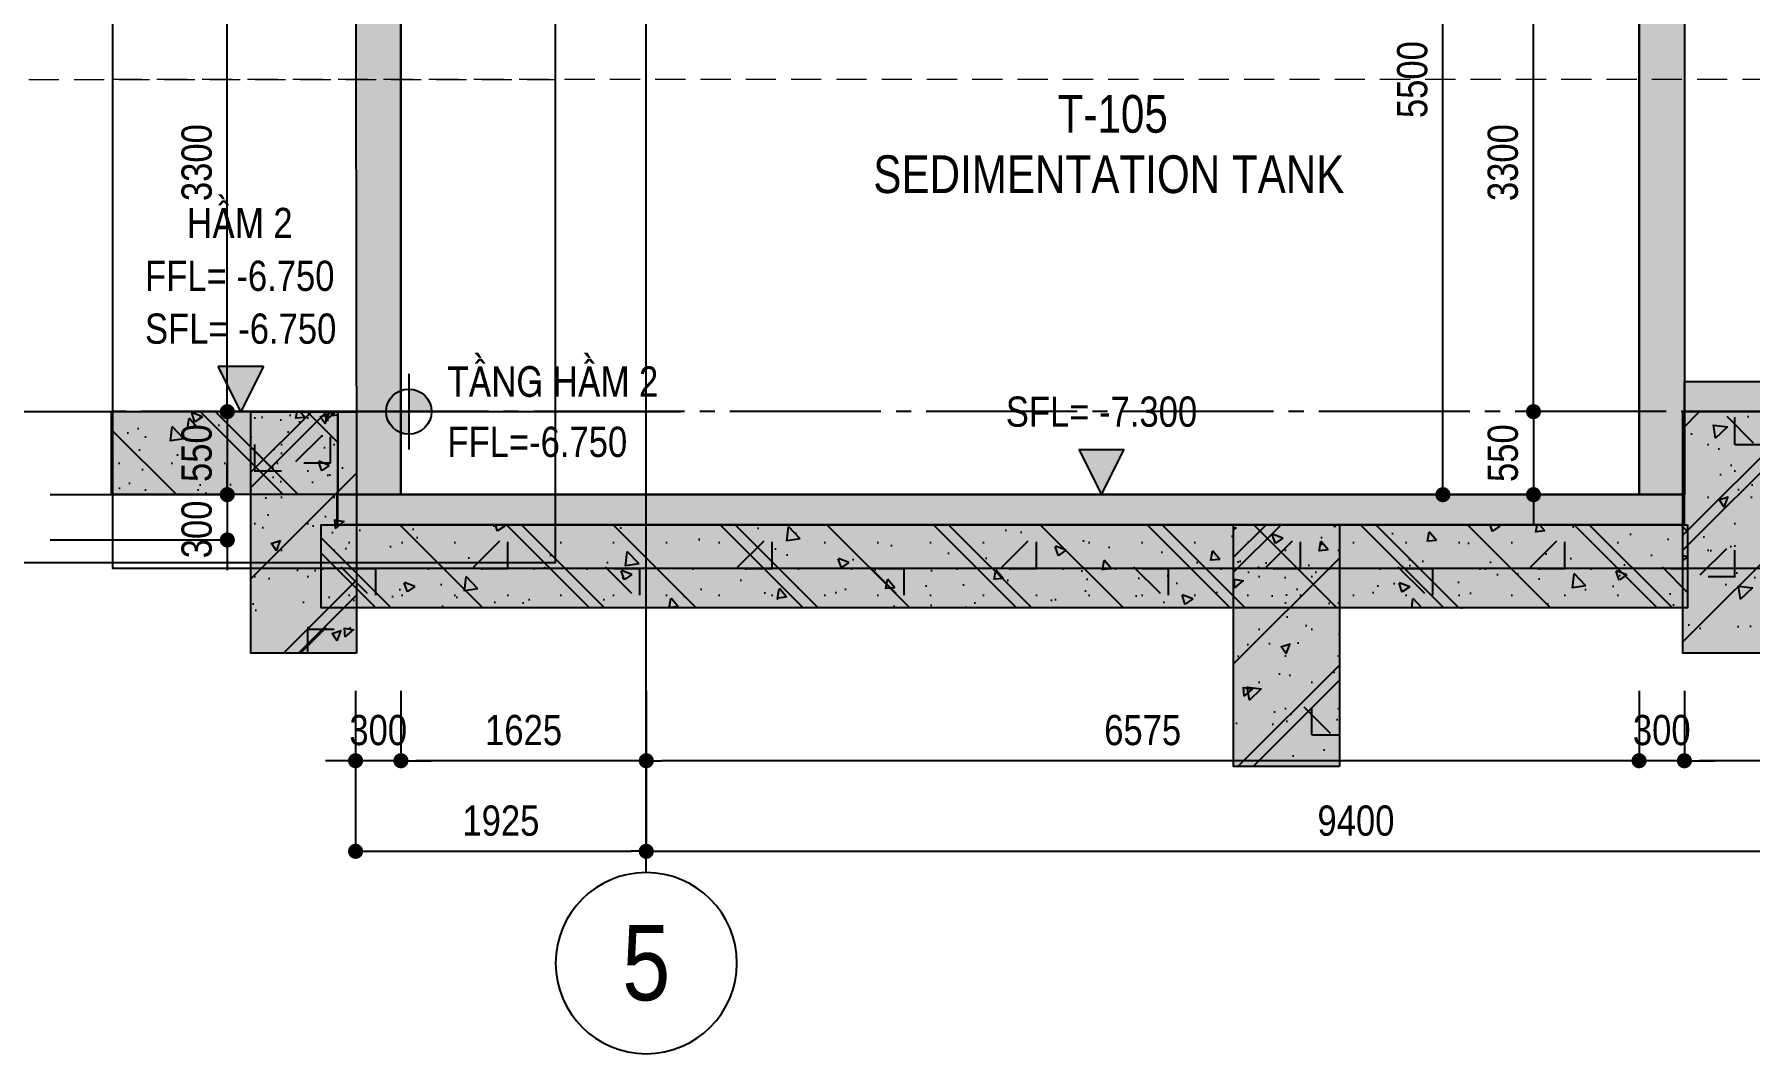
# Model space of a CAD drawing. Header units: millimetres. Extents: x -3021235 to -2791292, y 574414 to 656108.
# Drawn here: x -2848912 to -2837552, y 597939 to 604693 of the extents above; entities that cross this region are included whole.
import ezdxf
from ezdxf.enums import TextEntityAlignment as Align
from ezdxf.xclip import XClip

# ---------------------------------------------------------------- set-up
doc = ezdxf.new("R2010")
doc.units = ezdxf.units.MM
doc.header["$LTSCALE"] = 100
doc.header["$MEASUREMENT"] = 0
for name, pattern in [('Grid level_tw b$0$Center101', [13, 10, -1, 1, -1]), ('Grid level_tw b$0$Hidden21', [3, 2, -1]), ('Grid Line 200$0$Center101', [13, 10, -1, 1, -1])]:
    doc.linetypes.add(name, pattern=pattern)
doc.layers.get('0').update_dxf_attribs({"lineweight": 9})
doc.layers.get('Defpoints').update_dxf_attribs({"color": 254, "lineweight": 0})
for name, color, linetype in [('3Text', 3, 'Continuous'), ('Concrete Hatch', 218, 'Continuous'), ('Concrete Line', 6, 'Continuous'), ('Concrete Solid', 216, 'Continuous'), ('Dim 100', 14, 'Continuous'), ('Grid level_tw b$0$Basement Grid Line', 250, 'Grid level_tw b$0$Center101'), ('Grid Line 200$0$Grid Line', 251, 'Grid Line 200$0$Center101'), ('Ky hieu Truc', 1, 'Continuous'), ('Level', 94, 'Continuous'), ('MB Ham 1$0$Concrete Hatch', 218, 'Continuous'), ('MB Ham 1$0$Concrete Line', 6, 'Continuous'), ('MB Ham 1$0$Concrete Solid', 216, 'Continuous'), ('MB Ham 1$0$Net cat Betong', 6, 'Continuous'), ('Net cat Betong', 6, 'Continuous'), ('Podium Level', 94, 'Continuous')]:
    doc.layers.add(name, color=color, linetype=linetype)
doc.layers.add('Ghi chu ban ve', color=3, linetype='Continuous', lineweight=20)
doc.layers.add('Grid level_tw b$0$Basement CH', color=252, linetype='Grid level_tw b$0$Hidden21', lineweight=9)
doc.styles.add('Chi Tiet Ramp DD$0$VNI-HelveC', font='VHELVCN_0.TTF')
doc.styles.add('Grid Line 200$0$VNI-HelveCB', font='VHELVCB_0.TTF')
doc.styles.add('VNI-H', font='VHELVEN_0.TTF', dxfattribs={"width": 0.92, "height": 270})
doc.styles.add('VNI-HelveC', font='VHELVCN_0.TTF')
doc.dimstyles.new('DIM 100', dxfattribs={"dimscale": 100, "dimtxt": 2, "dimasz": 1, "dimexe": 0, "dimexo": 1, "dimgap": 1, "dimtad": 1, "dimdec": 0, "dimzin": 12, "dimdsep": 46, "dimtxsty": 'Chi Tiet Ramp DD$0$VNI-HelveC', "dimblk": 'Chi Tiet Ramp DD$0$_Dot', "dimcen": 1, "dimclrd": 256, "dimclre": 256, "dimclrt": 3, "dimadec": 0, "dimazin": 0, "dimtfac": 1, "dimtdec": 0, "dimtix": 1, "dimtmove": 2, "dimatfit": 3, "dimldrblk": 'Chi Tiet Ramp DD$0$HTT Arrow 30', "dimfxl": 0, "dimtolj": 1, "dimtzin": 0, "dimarcsym": 0})

# ---------------------------------------------------------------- blocks, each defined once
blk = doc.blocks.new('Grid level_tw b')
at = {"layer": 'Grid level_tw b$0$Basement CH'}
blk.add_line((-48392.10243123888, -4549.999999999982), (127204.581540275, -4549.999999999993), dxfattribs=at)
at = {"layer": 'Grid level_tw b$0$Basement Grid Line'}
blk.add_line((-48487.32671347355, -6749.999999999982), (127204.581540275, -6749.999999999993), dxfattribs=at)
blk = doc.blocks.new('A$C0075390C')
h = blk.add_hatch(color=1)
h.paths.add_polyline_path([(-150, 150), (-150, 0), (0, 0, 0.4142135623730951)])
h.paths.add_polyline_path([(-150, 0), (-300, 0, 0.4142135623730951), (-150, -150)])
at = {"color": 1}
for p, q in [((-150, 250), (-150, -250)), ((-400, 0), (1650, 0))]:
    blk.add_line(p, q, dxfattribs=at)
blk.add_circle((-150, 0), 150, dxfattribs=at)
at = {"color": 0, "linetype": 'ByBlock', "lineweight": -2, "style": 'VNI-HelveC'}
for tag, p in [('FLOOR', (105.6415034199454, 100)), ('ELEVATION', (105.6415034199454, -300))]:
    blk.add_attdef(tag, p, '', height=200, dxfattribs=at)
blk = doc.blocks.new('Chi Tiet Ramp DD$0$_Dot')
at = {"color": 0, "linetype": 'ByBlock', "lineweight": -2}
blk.add_line((-0.5, 0), (-1, 0), dxfattribs=at)
at = {"color": 0, "linetype": 'ByBlock', "const_width": 0.5}
blk.add_lwpolyline([(-0.25, 0, 1), (0.25, 0, 1)], format="xyb", close=True, dxfattribs=at)
blk = doc.blocks.new('*D588')
at = {"layer": 'Defpoints', "color": 0, "transparency": 16777216}
for p in [(-2936929.574228478, 563949.2271413739), (-2935657.249081146, 563949.2271413739), (-2936929.574228478, 560649.2271413739)]:
    blk.add_point(p, dxfattribs=at)
at = {"layer": 'Dim 100', "lineweight": -2, "transparency": 16777216}
for p, q in [((-2936829.574228478, 563949.2271413739), (-2935657.249081146, 563949.2271413739)), ((-2935657.249081146, 560749.2271413739), (-2935657.249081146, 563849.2271413739)), ((-2936829.574228478, 560649.2271413739), (-2935657.249081146, 560649.2271413739))]:
    blk.add_line(p, q, dxfattribs=at)
at = {"layer": 'Dim 100', "lineweight": -2, "transparency": 16777216, "xscale": 100, "yscale": 100, "zscale": 100}
for p, rotation in [((-2935657.249081146, 563949.2271413739), 90), ((-2935657.249081146, 560649.2271413739), 270)]:
    blk.add_blockref('Chi Tiet Ramp DD$0$_Dot', p, dxfattribs=dict(at, rotation=rotation))
at = {"layer": 'Dim 100', "color": 3, "transparency": 16777216, "insert": (-2935859.382414479, 562299.227141374), "char_height": 200, "attachment_point": 5, "rotation": 90.00000000000001, "style": 'Chi Tiet Ramp DD$0$VNI-HelveC'}
blk.add_mtext('\\A1;3300', dxfattribs=at)
blk = doc.blocks.new('Chi Tiet Ramp DD$0$HTT Arrow 30')
blk.add_hatch(color=256).paths.add_polyline_path([(-2.5, 0.3750000000000002), (-2.5, -0.3749999999999998), (0, 0)])
at = {"color": 0, "linetype": 'ByBlock', "lineweight": -2}
for p, q in [((0, 0), (-2.5, 0.3750000000000002)), ((-2.5, -0.3749999999999998), (-2.5, 0.3750000000000002)), ((0, 0), (-2.5, -0.3749999999999998))]:
    blk.add_line(p, q, dxfattribs=at)
blk = doc.blocks.new('*D584')
at = {"layer": 'Defpoints', "color": 0, "transparency": 16777216}
for p in [(-2936929.574228478, 560649.2271413739), (-2936929.574228478, 560099.2271542486), (-2935657.249081145, 560099.2271542486)]:
    blk.add_point(p, dxfattribs=at)
at = {"layer": 'Dim 100', "lineweight": -2, "transparency": 16777216}
for p, q in [((-2935657.249081145, 560749.2271413739), (-2935657.249081145, 560849.2271413739)), ((-2936829.574228478, 560649.2271413739), (-2935657.249081145, 560649.2271413739)), ((-2935657.249081145, 560649.2271413739), (-2935657.249081145, 560099.2271542486)), ((-2936829.574228478, 560099.2271542486), (-2935657.249081145, 560099.2271542486)), ((-2935657.249081145, 559999.2271542486), (-2935657.249081145, 559899.2271542486))]:
    blk.add_line(p, q, dxfattribs=at)
at = {"layer": 'Dim 100', "lineweight": -2, "transparency": 16777216, "xscale": 100, "yscale": 100, "zscale": 100}
for p, rotation in [((-2935657.249081145, 560649.2271413739), 270), ((-2935657.249081145, 560099.2271542486), 90)]:
    blk.add_blockref('Chi Tiet Ramp DD$0$_Dot', p, dxfattribs=dict(at, rotation=rotation))
at = {"layer": 'Dim 100', "color": 3, "transparency": 16777216, "insert": (-2935859.382414478, 560374.2271478114), "char_height": 200, "attachment_point": 5, "rotation": 90.00000000000001, "style": 'Chi Tiet Ramp DD$0$VNI-HelveC'}
blk.add_mtext('\\A1;550', dxfattribs=at)
blk = doc.blocks.new('*D585')
at = {"layer": 'Defpoints', "color": 0, "transparency": 16777216}
for p in [(-2936929.574228478, 560099.2271542486), (-2936929.574228478, 559799.2271417563), (-2935657.249081145, 559799.2271417563)]:
    blk.add_point(p, dxfattribs=at)
at = {"layer": 'Dim 100', "lineweight": -2, "transparency": 16777216}
for p, q in [((-2935657.249081145, 560199.2271542486), (-2935657.249081145, 560299.2271542486)), ((-2936829.574228478, 560099.2271542486), (-2935657.249081145, 560099.2271542486)), ((-2935657.249081145, 560099.2271542486), (-2935657.249081145, 559799.2271417563)), ((-2936829.574228478, 559799.2271417563), (-2935657.249081145, 559799.2271417563)), ((-2935657.249081145, 559699.2271417563), (-2935657.249081145, 559599.2271417563))]:
    blk.add_line(p, q, dxfattribs=at)
at = {"layer": 'Dim 100', "lineweight": -2, "transparency": 16777216, "xscale": 100, "yscale": 100, "zscale": 100}
for p, rotation in [((-2935657.249081145, 560099.2271542486), 270), ((-2935657.249081145, 559799.2271417563), 90)]:
    blk.add_blockref('Chi Tiet Ramp DD$0$_Dot', p, dxfattribs=dict(at, rotation=rotation))
at = {"layer": 'Dim 100', "color": 3, "transparency": 16777216, "insert": (-2935859.382414479, 559868.9358432799), "char_height": 200, "attachment_point": 5, "rotation": 90.00000000000001, "style": 'Chi Tiet Ramp DD$0$VNI-HelveC'}
blk.add_mtext('\\A1;300', dxfattribs=at)
blk = doc.blocks.new('*U606')
at = {"layer": 'MB Ham 1$0$Concrete Hatch'}
h = blk.add_hatch(dxfattribs=at)
h.set_pattern_fill('CONCRETE', color=256, scale=100, style=0, pattern_type=2)
h.set_pattern_definition([(45, (-9000, -499.9999999999999), (-353.5533905932737, 353.5533905932738), []), (45, (-9000, -399.9999999999999), (-707.1067811865474, 707.1067811865476), []), (49.99999999999999, (-9000, -499.9999999999999), (717.2601826007534, -62.75213498259511), [75, -825]), (355, (-9000, -499.9999999999999), (-138.751333613, 752.1921337000118), [60, -660]), (100.4514, (-8940.22832, -505.2293399999999), (578.5093817140216, 689.4395420609536), [63.74019000000001, -701.142112]), (46.18420000000002, (-9000, -299.9999999999999), (1067.241048625644, -165.5190143290181), [112.5, -1237.5]), (96.6356, (-8911.063255, -313.7933069999999), (934.6627055487033, 974.1178709004417), [95.610288, -1051.713]), (351.1842, (-9000, -299.9999999999999), (934.6619451336272, 974.1186009253246), [90, -990]), (21, (-8900, -349.9999999999999), (596.9070521184617, -402.6188906653388), [75, -825]), (326.0000000000001, (-8900, -349.9999999999999), (243.3153319215817, 725.150045046853), [60, -660]), (71.4514, (-8850.257767, -383.5516059999999), (840.22262858149, 322.5304967099524), [63.74019000000001, -701.142112]), (37.50000000000001, (-9000, -499.9999999999999), (12.15985531729067, 332.8938538313115), [0, -652, 0, -670, 0, -662.5]), (7.499999999999999, (-9000, -499.9999999999999), (263.0695374421486, 394.4117118823602), [0, -382, 0, -637, 0, -252.5]), (327.5, (-9223, -499.9999999999999), (533.8224361724091, -22.5548717343798), [0, -250, 0, -780, 0, -1035]), (317.5, (-9323, -499.9999999999999), (583.1861693423863, 100.1049823323176), [0, -325, 0, -518, 0, -735]), (0, (-8650, -149.9999999999999), (0, 1750), [175, -1575]), (0, (-8125, 200.0000000000001), (0, 1750), [175, -1575]), (0, (-8475, 900), (0, 1750), [175, -700, 175, -700]), (90, (-8650, -149.9999999999999), (-1750, 1.071565949253934e-13), [175, -1575]), (90, (-8475, 900), (-1750, 1.071565949253934e-13), [175, -1575]), (90, (-7950, 200.0000000000001), (-1750, 1.071565949253934e-13), [175, -1575]), (90, (-7600, 725), (-1750, 1.071565949253934e-13), [175, -1575]), (135, (-8475, -149.9999999999999), (-1750.03271489421, 1.77635683940025e-13), [247.52, -2227.4]), (135, (-8300, 900), (-1750.03271489421, 1.77635683940025e-13), [247.52, -2227.4]), (45, (-8125, 200.0000000000001), (1.77635683940025e-13, 1750.03271489421), [247.52, -494.97, 247.52, -1484.91]), (0, (-9350, -499.9999999999999), (175, 175), [-350, 0])])
h.paths.add_polyline_path([(-9000, 50), (-9000, -499.9999999999999), (50, -500), (50, 50)])
at = {"layer": 'MB Ham 1$0$Concrete Solid'}
blk.add_hatch(color=256, dxfattribs=at).paths.add_polyline_path([(-9000, 50), (-9000, -499.9999999999999), (50, -500), (50, 50)])
at = {"layer": 'MB Ham 1$0$Concrete Line'}
blk.add_lwpolyline([(-9000, 50), (-9000, -499.9999999999999), (50, -500), (50, 50)], close=True, dxfattribs=at)
blk = doc.blocks.new('Text ES3')
at = {"linetype": 'ByBlock', "lineweight": -2}
blk.add_hatch(color=0, dxfattribs=at).paths.add_polyline_path([(1.5, 3), (-1.5, 3), (0, -8.881784197001252e-16)])
at = {"color": 0, "linetype": 'ByBlock', "lineweight": -2}
for p, q in [((-1.5, 3), (1.5, 3)), ((-1.5, 3), (0, 0)), ((0, 0), (1.5, 3))]:
    blk.add_line(p, q, dxfattribs=at)
at = {"color": 0, "linetype": 'ByBlock', "lineweight": -2, "style": 'VNI-HelveC'}
for tag, p in [('TEXT1', (0, 12.5)), ('TEXT2', (0, 9)), ('TEXT3', (0, 5.5))]:
    blk.add_attdef(tag, text='', height=2, dxfattribs=at).set_placement(p, align=Align.MIDDLE_CENTER)
blk = doc.blocks.new('*U603')
at = {"layer": 'Concrete Hatch'}
h = blk.add_hatch(dxfattribs=at)
h.set_pattern_fill('CONCRETE', color=256, scale=100, style=0, pattern_type=2)
h.set_pattern_definition([(45, (-650, -499.9999999999998), (-353.5533905932737, 353.5533905932738), []), (45, (-650, -399.9999999999998), (-707.1067811865474, 707.1067811865476), []), (49.99999999999999, (-650, -499.9999999999998), (717.2601826007534, -62.75213498259511), [75, -825]), (355, (-650, -499.9999999999998), (-138.751333613, 752.1921337000118), [60, -660]), (100.4514, (-590.2283199999999, -505.2293399999998), (578.5093817140216, 689.4395420609536), [63.74019000000001, -701.142112]), (46.18420000000002, (-650, -299.9999999999998), (1067.241048625644, -165.5190143290181), [112.5, -1237.499999999999]), (96.6356, (-561.063255, -313.7933069999998), (934.6627055487033, 974.1178709004417), [95.610288, -1051.713]), (351.1842, (-650, -299.9999999999998), (934.6619451336272, 974.1186009253246), [90, -990]), (21, (-550, -349.9999999999998), (596.9070521184617, -402.6188906653388), [75, -825]), (326.0000000000001, (-550, -349.9999999999998), (243.3153319215817, 725.150045046853), [60, -660]), (71.4514, (-500.257767, -383.5516059999998), (840.22262858149, 322.5304967099524), [63.74019000000001, -701.142112]), (37.50000000000001, (-650, -499.9999999999998), (12.15985531729067, 332.8938538313115), [0, -652, 0, -670, 0, -662.5]), (7.499999999999999, (-650, -499.9999999999998), (263.0695374421486, 394.4117118823602), [0, -382, 0, -637, 0, -252.5]), (327.5, (-873, -499.9999999999998), (533.8224361724091, -22.5548717343798), [0, -250, 0, -780, 0, -1035]), (317.5, (-973, -499.9999999999998), (583.1861693423863, 100.1049823323176), [0, -325, 0, -518, 0, -735]), (0, (-300, -149.9999999999998), (0, 1750), [175, -1575]), (0, (225, 200.0000000000002), (0, 1750), [175, -1575]), (0, (-125, 900), (0, 1750), [175, -700, 175, -700]), (90, (-300, -149.9999999999998), (-1750, 1.071565949253934e-13), [175, -1575]), (90, (-125, 900), (-1750, 1.071565949253934e-13), [175, -1575]), (90, (400, 200.0000000000002), (-1750, 1.071565949253934e-13), [175, -1575]), (90, (750, 725), (-1750, 1.071565949253934e-13), [175, -1575]), (135, (-125, -149.9999999999998), (-1750.03271489421, 1.77635683940025e-13), [247.52, -2227.4]), (135, (50, 900), (-1750.03271489421, 1.77635683940025e-13), [247.52, -2227.4]), (45, (225, 200.0000000000002), (1.77635683940025e-13, 1750.03271489421), [247.52, -494.97, 247.52, -1484.91]), (0, (-1000, -499.9999999999998), (175, 175), [-350, 0])])
h.paths.add_polyline_path([(-1050, 50), (-1050, -499.9999999999998), (450, -499.9999999999999), (450, 50)])
at = {"layer": 'Concrete Solid'}
blk.add_hatch(color=256, dxfattribs=at).paths.add_polyline_path([(-1050, 50), (-1050, -499.9999999999998), (450, -499.9999999999999), (450, 50)])
at = {"layer": 'Concrete Line'}
blk.add_lwpolyline([(-1050, 50), (-1050, -499.9999999999998), (450, -499.9999999999999), (450, 50)], close=True, dxfattribs=at)
blk = doc.blocks.new('*D1037')
at = {"layer": 'Defpoints', "color": 0, "transparency": 16777216}
for p in [(-2922288.204424813, 555599.5513570067), (-2921436.225877381, 555599.5513570067), (-2921436.225877262, 552299.5513567682)]:
    blk.add_point(p, dxfattribs=at)
at = {"layer": 'Dim 100', "lineweight": -2, "transparency": 16777216}
for p, q in [((-2921536.225877381, 555599.5513570067), (-2922288.204424813, 555599.5513570067)), ((-2922288.204424813, 552399.5513567682), (-2922288.204424813, 555499.5513570067)), ((-2921536.225877262, 552299.5513567682), (-2922288.204424813, 552299.5513567682))]:
    blk.add_line(p, q, dxfattribs=at)
at = {"layer": 'Dim 100', "lineweight": -2, "transparency": 16777216, "xscale": 100, "yscale": 100, "zscale": 100}
for p, rotation in [((-2922288.204424813, 555599.5513570067), 90), ((-2922288.204424813, 552299.5513567682), 270)]:
    blk.add_blockref('Chi Tiet Ramp DD$0$_Dot', p, dxfattribs=dict(at, rotation=rotation))
at = {"layer": 'Dim 100', "color": 3, "transparency": 16777216, "insert": (-2922490.337758146, 553949.5513568883), "char_height": 200, "attachment_point": 5, "rotation": 90, "style": 'Chi Tiet Ramp DD$0$VNI-HelveC'}
blk.add_mtext('\\A1;3300', dxfattribs=at)
blk = doc.blocks.new('*D1051')
at = {"layer": 'Defpoints', "color": 0, "transparency": 16777216}
for p in [(-2921588.935982579, 550549.5513602768), (-2921288.935974712, 550549.5513602768), (-2921588.935982579, 549986.6421347386)]:
    blk.add_point(p, dxfattribs=at)
at = {"layer": 'Dim 100', "lineweight": -2, "transparency": 16777216}
for p, q in [((-2921588.935982579, 550449.5513602768), (-2921588.935982579, 549986.6421347386)), ((-2921288.935974712, 550449.5513602768), (-2921288.935974712, 549986.6421347386)), ((-2921688.935982579, 549986.6421347386), (-2921788.935982579, 549986.6421347386)), ((-2921288.935974712, 549986.6421347386), (-2921588.935982579, 549986.6421347386)), ((-2921188.935974712, 549986.6421347386), (-2921088.935974712, 549986.6421347386))]:
    blk.add_line(p, q, dxfattribs=at)
at = {"layer": 'Dim 100', "lineweight": -2, "transparency": 16777216, "xscale": 100, "yscale": 100, "zscale": 100}
blk.add_blockref('Chi Tiet Ramp DD$0$_Dot', (-2921588.935982579, 549986.6421347386), dxfattribs=at)
at = {"layer": 'Dim 100', "lineweight": -2, "transparency": 16777216, "xscale": 100, "yscale": 100, "zscale": 100, "rotation": 180}
blk.add_blockref('Chi Tiet Ramp DD$0$_Dot', (-2921288.935974712, 549986.6421347386), dxfattribs=at)
at = {"layer": 'Dim 100', "color": 3, "transparency": 16777216, "insert": (-2921438.935978645, 550188.7754680719), "char_height": 200, "attachment_point": 5, "style": 'Chi Tiet Ramp DD$0$VNI-HelveC'}
blk.add_mtext('\\A1;300', dxfattribs=at)
blk = doc.blocks.new('*D1052')
at = {"layer": 'Defpoints', "color": 0, "transparency": 16777216}
for p in [(-2928163.935974349, 550549.5513602768), (-2921588.935982579, 550549.5513602768), (-2928163.935974349, 549986.6421347386)]:
    blk.add_point(p, dxfattribs=at)
at = {"layer": 'Dim 100', "lineweight": -2, "transparency": 16777216}
for p, q in [((-2928163.935974349, 550449.5513602768), (-2928163.935974349, 549986.6421347386)), ((-2921588.935982579, 550449.5513602768), (-2921588.935982579, 549986.6421347386)), ((-2921688.935982579, 549986.6421347386), (-2928063.935974349, 549986.6421347386))]:
    blk.add_line(p, q, dxfattribs=at)
at = {"layer": 'Dim 100', "lineweight": -2, "transparency": 16777216, "xscale": 100, "yscale": 100, "zscale": 100, "rotation": 180}
blk.add_blockref('Chi Tiet Ramp DD$0$_Dot', (-2928163.935974349, 549986.6421347386), dxfattribs=at)
at = {"layer": 'Dim 100', "lineweight": -2, "transparency": 16777216, "xscale": 100, "yscale": 100, "zscale": 100}
blk.add_blockref('Chi Tiet Ramp DD$0$_Dot', (-2921588.935982579, 549986.6421347386), dxfattribs=at)
at = {"layer": 'Dim 100', "color": 3, "transparency": 16777216, "insert": (-2924876.435978464, 550188.7754680719), "char_height": 200, "attachment_point": 5, "style": 'Chi Tiet Ramp DD$0$VNI-HelveC'}
blk.add_mtext('\\A1;6575', dxfattribs=at)
blk = doc.blocks.new('*D1053')
at = {"layer": 'Defpoints', "color": 0, "transparency": 16777216}
for p in [(-2930088.935091565, 550549.5513602768), (-2929788.935094903, 550549.5513602768), (-2930088.935091565, 549986.6421347386)]:
    blk.add_point(p, dxfattribs=at)
at = {"layer": 'Dim 100', "lineweight": -2, "transparency": 16777216}
for p, q in [((-2930088.935091565, 550449.5513602768), (-2930088.935091565, 549986.6421347386)), ((-2929788.935094903, 550449.5513602768), (-2929788.935094903, 549986.6421347386)), ((-2930188.935091565, 549986.6421347386), (-2930288.935091565, 549986.6421347386)), ((-2929788.935094903, 549986.6421347386), (-2930088.935091565, 549986.6421347386)), ((-2929688.935094903, 549986.6421347386), (-2929588.935094903, 549986.6421347386))]:
    blk.add_line(p, q, dxfattribs=at)
at = {"layer": 'Dim 100', "lineweight": -2, "transparency": 16777216, "xscale": 100, "yscale": 100, "zscale": 100}
blk.add_blockref('Chi Tiet Ramp DD$0$_Dot', (-2930088.935091565, 549986.6421347386), dxfattribs=at)
at = {"layer": 'Dim 100', "lineweight": -2, "transparency": 16777216, "xscale": 100, "yscale": 100, "zscale": 100, "rotation": 180}
blk.add_blockref('Chi Tiet Ramp DD$0$_Dot', (-2929788.935094903, 549986.6421347386), dxfattribs=at)
at = {"layer": 'Dim 100', "color": 3, "transparency": 16777216, "insert": (-2929938.935093234, 550188.7754680719), "char_height": 200, "attachment_point": 5, "style": 'Chi Tiet Ramp DD$0$VNI-HelveC'}
blk.add_mtext('\\A1;300', dxfattribs=at)
blk = doc.blocks.new('*D1057')
at = {"layer": 'Defpoints', "color": 0, "transparency": 16777216}
for p in [(-2921436.225877262, 552299.5513567682), (-2922288.204424813, 551749.5513644617), (-2921588.935982075, 551749.5513644617)]:
    blk.add_point(p, dxfattribs=at)
at = {"layer": 'Dim 100', "lineweight": -2, "transparency": 16777216}
for p, q in [((-2922288.204424813, 552399.5513567682), (-2922288.204424813, 552499.5513567682)), ((-2921536.225877262, 552299.5513567682), (-2922288.204424813, 552299.5513567682)), ((-2922288.204424813, 552299.5513567682), (-2922288.204424813, 551749.5513644617)), ((-2921688.935982075, 551749.5513644617), (-2922288.204424813, 551749.5513644617)), ((-2922288.204424813, 551649.5513644617), (-2922288.204424813, 551549.5513644617))]:
    blk.add_line(p, q, dxfattribs=at)
at = {"layer": 'Dim 100', "lineweight": -2, "transparency": 16777216, "xscale": 100, "yscale": 100, "zscale": 100}
for p, rotation in [((-2922288.204424813, 552299.5513567682), 270), ((-2922288.204424813, 551749.5513644617), 90)]:
    blk.add_blockref('Chi Tiet Ramp DD$0$_Dot', p, dxfattribs=dict(at, rotation=rotation))
at = {"layer": 'Dim 100', "color": 3, "transparency": 16777216, "insert": (-2922490.337758146, 552024.5513606158), "char_height": 200, "attachment_point": 5, "rotation": 90, "style": 'Chi Tiet Ramp DD$0$VNI-HelveC'}
blk.add_mtext('\\A1;550', dxfattribs=at)
blk = doc.blocks.new('*D1062')
at = {"layer": 'Defpoints', "color": 0, "transparency": 16777216}
for p in [(-2930088.935091565, 550549.5513602768), (-2928163.935974349, 550549.5513602768), (-2928163.935974349, 549386.6421347386)]:
    blk.add_point(p, dxfattribs=at)
at = {"layer": 'Dim 100', "lineweight": -2, "transparency": 16777216}
for p, q in [((-2930088.935091565, 550449.5513602768), (-2930088.935091565, 549386.6421347386)), ((-2928163.935974349, 550449.5513602768), (-2928163.935974349, 549386.6421347386)), ((-2929988.935091565, 549386.6421347386), (-2928263.935974349, 549386.6421347386))]:
    blk.add_line(p, q, dxfattribs=at)
at = {"layer": 'Dim 100', "lineweight": -2, "transparency": 16777216, "xscale": 100, "yscale": 100, "zscale": 100, "rotation": 180}
blk.add_blockref('Chi Tiet Ramp DD$0$_Dot', (-2930088.935091565, 549386.6421347386), dxfattribs=at)
at = {"layer": 'Dim 100', "lineweight": -2, "transparency": 16777216, "xscale": 100, "yscale": 100, "zscale": 100}
blk.add_blockref('Chi Tiet Ramp DD$0$_Dot', (-2928163.935974349, 549386.6421347386), dxfattribs=at)
at = {"layer": 'Dim 100', "color": 3, "transparency": 16777216, "insert": (-2929126.435532957, 549588.7754680719), "char_height": 200, "attachment_point": 5, "style": 'Chi Tiet Ramp DD$0$VNI-HelveC'}
blk.add_mtext('\\A1;1925', dxfattribs=at)
blk = doc.blocks.new('*D1063')
at = {"layer": 'Defpoints', "color": 0, "transparency": 16777216}
for p in [(-2928163.935974349, 550549.5513602768), (-2918763.935974349, 550549.5513602768), (-2918763.935974349, 549386.6421347386)]:
    blk.add_point(p, dxfattribs=at)
at = {"layer": 'Dim 100', "lineweight": -2, "transparency": 16777216}
for p, q in [((-2928163.935974349, 550449.5513602768), (-2928163.935974349, 549386.6421347386)), ((-2918763.935974349, 550449.5513602768), (-2918763.935974349, 549386.6421347386)), ((-2928063.935974349, 549386.6421347386), (-2918863.935974349, 549386.6421347386))]:
    blk.add_line(p, q, dxfattribs=at)
at = {"layer": 'Dim 100', "lineweight": -2, "transparency": 16777216, "xscale": 100, "yscale": 100, "zscale": 100, "rotation": 180}
blk.add_blockref('Chi Tiet Ramp DD$0$_Dot', (-2928163.935974349, 549386.6421347386), dxfattribs=at)
at = {"layer": 'Dim 100', "lineweight": -2, "transparency": 16777216, "xscale": 100, "yscale": 100, "zscale": 100}
blk.add_blockref('Chi Tiet Ramp DD$0$_Dot', (-2918763.935974349, 549386.6421347386), dxfattribs=at)
at = {"layer": 'Dim 100', "color": 3, "transparency": 16777216, "insert": (-2923463.935974349, 549588.7754680719), "char_height": 200, "attachment_point": 5, "style": 'Chi Tiet Ramp DD$0$VNI-HelveC'}
blk.add_mtext('\\A1;9400', dxfattribs=at)
blk = doc.blocks.new('*D1070')
at = {"layer": 'Defpoints', "color": 0, "transparency": 16777216}
for p in [(-2922888.204424813, 557249.5513614691), (-2921588.935982433, 557249.5513614691), (-2921588.935982075, 551749.5513644617)]:
    blk.add_point(p, dxfattribs=at)
at = {"layer": 'Dim 100', "lineweight": -2, "transparency": 16777216}
for p, q in [((-2921688.935982433, 557249.5513614691), (-2922888.204424813, 557249.5513614691)), ((-2922888.204424813, 551849.5513644617), (-2922888.204424813, 557149.5513614691)), ((-2921688.935982075, 551749.5513644617), (-2922888.204424813, 551749.5513644617))]:
    blk.add_line(p, q, dxfattribs=at)
at = {"layer": 'Dim 100', "lineweight": -2, "transparency": 16777216, "xscale": 100, "yscale": 100, "zscale": 100}
for p, rotation in [((-2922888.204424813, 557249.5513614691), 90), ((-2922888.204424813, 551749.5513644617), 270)]:
    blk.add_blockref('Chi Tiet Ramp DD$0$_Dot', p, dxfattribs=dict(at, rotation=rotation))
at = {"layer": 'Dim 100', "color": 3, "transparency": 16777216, "insert": (-2923090.337758146, 554499.5513629662), "char_height": 200, "attachment_point": 5, "rotation": 90, "style": 'Chi Tiet Ramp DD$0$VNI-HelveC'}
blk.add_mtext('\\A1;5500', dxfattribs=at)
blk = doc.blocks.new('*D1073')
at = {"layer": 'Defpoints', "color": 0, "transparency": 16777216}
for p in [(-2921288.935974712, 550549.5513602768), (-2918763.935974349, 550549.5513602768), (-2921288.935974712, 549986.6421347386)]:
    blk.add_point(p, dxfattribs=at)
at = {"layer": 'Dim 100', "lineweight": -2, "transparency": 16777216}
for p, q in [((-2921288.935974712, 550449.5513602768), (-2921288.935974712, 549986.6421347386)), ((-2918763.935974349, 550449.5513602768), (-2918763.935974349, 549986.6421347386)), ((-2918863.935974349, 549986.6421347386), (-2921188.935974712, 549986.6421347386))]:
    blk.add_line(p, q, dxfattribs=at)
at = {"layer": 'Dim 100', "lineweight": -2, "transparency": 16777216, "xscale": 100, "yscale": 100, "zscale": 100, "rotation": 180}
blk.add_blockref('Chi Tiet Ramp DD$0$_Dot', (-2921288.935974712, 549986.6421347386), dxfattribs=at)
at = {"layer": 'Dim 100', "lineweight": -2, "transparency": 16777216, "xscale": 100, "yscale": 100, "zscale": 100}
blk.add_blockref('Chi Tiet Ramp DD$0$_Dot', (-2918763.935974349, 549986.6421347386), dxfattribs=at)
at = {"layer": 'Dim 100', "color": 3, "transparency": 16777216, "insert": (-2920026.43597453, 550188.7754680719), "char_height": 200, "attachment_point": 5, "style": 'Chi Tiet Ramp DD$0$VNI-HelveC'}
blk.add_mtext('\\A1;2525', dxfattribs=at)
blk = doc.blocks.new('*D1074')
at = {"layer": 'Defpoints', "color": 0, "transparency": 16777216}
for p in [(-2929788.935094903, 550549.5513602768), (-2928163.935974349, 550549.5513602768), (-2929788.935094903, 549986.6421347386)]:
    blk.add_point(p, dxfattribs=at)
at = {"layer": 'Dim 100', "lineweight": -2, "transparency": 16777216}
for p, q in [((-2929788.935094903, 550449.5513602768), (-2929788.935094903, 549986.6421347386)), ((-2928163.935974349, 550449.5513602768), (-2928163.935974349, 549986.6421347386)), ((-2928263.935974349, 549986.6421347386), (-2929688.935094903, 549986.6421347386))]:
    blk.add_line(p, q, dxfattribs=at)
at = {"layer": 'Dim 100', "lineweight": -2, "transparency": 16777216, "xscale": 100, "yscale": 100, "zscale": 100, "rotation": 180}
blk.add_blockref('Chi Tiet Ramp DD$0$_Dot', (-2929788.935094903, 549986.6421347386), dxfattribs=at)
at = {"layer": 'Dim 100', "lineweight": -2, "transparency": 16777216, "xscale": 100, "yscale": 100, "zscale": 100}
blk.add_blockref('Chi Tiet Ramp DD$0$_Dot', (-2928163.935974349, 549986.6421347386), dxfattribs=at)
at = {"layer": 'Dim 100', "color": 3, "transparency": 16777216, "insert": (-2928976.435534626, 550188.7754680719), "char_height": 200, "attachment_point": 5, "style": 'Chi Tiet Ramp DD$0$VNI-HelveC'}
blk.add_mtext('\\A1;1625', dxfattribs=at)
blk = doc.blocks.new('*U604')
at = {"layer": 'MB Ham 1$0$Concrete Hatch'}
h = blk.add_hatch(dxfattribs=at)
h.set_pattern_fill('CONCRETE', color=256, scale=100, style=0, pattern_type=2)
h.set_pattern_definition([(45, (-550, -549.9999999999999), (-353.5533905932737, 353.5533905932738), []), (45, (-550, -449.9999999999999), (-707.1067811865474, 707.1067811865476), []), (49.99999999999999, (-550, -549.9999999999999), (717.2601826007534, -62.75213498259511), [75, -825]), (355, (-550, -549.9999999999999), (-138.751333613, 752.1921337000118), [60, -660]), (100.4514, (-490.22832, -555.2293399999999), (578.5093817140216, 689.4395420609536), [63.74019000000001, -701.142112]), (46.18420000000002, (-550, -349.9999999999999), (1067.241048625644, -165.5190143290181), [112.4999999999999, -1237.499999999999]), (96.6356, (-461.063255, -363.7933069999999), (934.6627055487033, 974.1178709004417), [95.610288, -1051.713]), (351.1842, (-550, -349.9999999999999), (934.6619451336272, 974.1186009253246), [90, -990]), (21, (-450, -399.9999999999999), (596.9070521184617, -402.6188906653388), [75, -825]), (326.0000000000001, (-450, -399.9999999999999), (243.3153319215817, 725.150045046853), [60, -660]), (71.4514, (-400.2577670000001, -433.5516059999999), (840.22262858149, 322.5304967099524), [63.74019000000001, -701.142112]), (37.50000000000001, (-550, -549.9999999999999), (12.15985531729067, 332.8938538313115), [0, -652, 0, -670, 0, -662.5]), (7.499999999999999, (-550, -549.9999999999999), (263.0695374421486, 394.4117118823602), [0, -382, 0, -637, 0, -252.5]), (327.5, (-773, -549.9999999999999), (533.8224361724091, -22.5548717343798), [0, -250, 0, -780, 0, -1035]), (317.5, (-873, -549.9999999999999), (583.1861693423863, 100.1049823323176), [0, -325, 0, -518, 0, -735]), (0, (-200, -199.9999999999999), (0, 1750), [175, -1575]), (0, (325, 150.0000000000001), (0, 1750), [175, -1575]), (0, (-25, 850), (0, 1750), [175, -700, 175, -700]), (90, (-200, -199.9999999999999), (-1750, 1.071565949253934e-13), [175, -1575]), (90, (-25, 850), (-1750, 1.071565949253934e-13), [175, -1575]), (90, (500, 150.0000000000001), (-1750, 1.071565949253934e-13), [175, -1575]), (90, (850, 675), (-1750, 1.071565949253934e-13), [175, -1575]), (135, (-25, -199.9999999999999), (-1750.03271489421, 1.77635683940025e-13), [247.52, -2227.4]), (135, (150, 850), (-1750.03271489421, 1.77635683940025e-13), [247.52, -2227.4]), (45, (325, 150.0000000000001), (1.77635683940025e-13, 1750.03271489421), [247.52, -494.97, 247.52, -1484.91]), (0, (-900, -549.9999999999999), (175, 175), [-350, 0])])
h.paths.add_polyline_path([(-1050, 100), (-1050, -599.9999999999999), (550, -600), (550, 100)])
at = {"layer": 'MB Ham 1$0$Concrete Solid'}
blk.add_hatch(color=256, dxfattribs=at).paths.add_polyline_path([(-1050, 100), (-1050, -599.9999999999999), (550, -600), (550, 100)])
at = {"layer": 'MB Ham 1$0$Concrete Line'}
blk.add_lwpolyline([(-1050, 100), (-1050, -599.9999999999999), (550, -600), (550, 100)], close=True, dxfattribs=at)
blk = doc.blocks.new('*U608')
at = {"layer": 'Grid Line 200$0$Grid Line'}
blk.add_line((0, 0), (0, 118), dxfattribs=at)
at = {"layer": 'Ky hieu Truc', "lineweight": -2}
blk.add_line((0, -3), (0, 0), dxfattribs=at)
blk.add_circle((-3.673940397442059e-16, -9), 6, dxfattribs=at)
at = {"layer": 'Ky hieu Truc', "color": 3, "lineweight": -2, "style": 'Grid Line 200$0$VNI-HelveCB'}
blk.add_attdef('GRID', text='', height=5, dxfattribs=at).set_placement((-3.673940397442059e-16, -9), align=Align.MIDDLE)
blk = doc.blocks.new('BeXLNTSec3')
at = {"layer": 'Dim 100'}
ref = blk.add_blockref('Grid level_tw b', (40510.96240976872, -1149.999997508596), dxfattribs=at)
XClip(ref).set_block_clipping_path([(-48754.29189209305, -7749.999999999978), (-30204.00056230164, 1728.315570317718)])
at = {"layer": 'Podium Level'}
blk.add_blockref('A$C0075390C', (9486.044802975375, -7899.999997747014), dxfattribs=at).add_auto_attribs({'ELEVATION': 'FFL=-6.750', 'FLOOR': 'TAÀNG HAÀM 2'})
at = {"layer": 'Dim 100'}
for base, p2, picture, middle in [((8134.025894242804, -4599.999997508596), (6861.700746910647, -4599.999997508596), '*D588', (7931.892560909502, -6249.999997508596)), ((8134.02589424327, -8449.999984633876), (6861.700746910647, -8449.999984633876), '*D584', (7931.892560909968, -8174.999991071178))]:
    dim = blk.add_linear_dim(base=base, p1=(6861.700746910647, -7899.999997508596), p2=p2, angle=270, dimstyle='DIM 100', dxfattribs=at)
    dim.commit()
    dim.dimension.update_dxf_attribs({"geometry": picture, "text_midpoint": middle, "insert": (2943791.274975388, -568549.2271388825)})
dim = blk.add_linear_dim(base=(8134.02589424327, -8749.999997126171), p1=(6861.700746910647, -8449.999984633876), p2=(6861.700746910647, -8749.999997126171), angle=270, dimstyle='DIM 100', dxfattribs=at)
dim.commit()
dim.dimension.update_dxf_attribs({"geometry": '*D585', "text_midpoint": (7931.892560909502, -8680.291295602685), "dimtype": 128, "insert": (2943791.274975388, -568549.2271388825)})
blk = doc.blocks.new('BeXLNTSec1')
at = {"layer": 'Concrete Hatch'}
h = blk.add_hatch(dxfattribs=at)
h.set_pattern_fill('BTCT', color=256, scale=50, angle=-90, pattern_type=2)
h.set_pattern_definition([(45, (-11712.3546529063, -30279.8814844939), (-88.38834764831844, 88.38834764831844), []), (45, (-11712.3546529063, -30224.8814844939), (-88.38834764831844, 88.38834764831844), []), (49.99999999999999, (-11712.3546529063, -30279.8814844939), (358.6300913003767, -31.37606749129758), [37.5, -412.5]), (355, (-11712.3546529063, -30279.8814844939), (-69.37566680649998, 376.0960668500059), [30, -330]), (100.4514, (-11682.46881290618, -30282.49615449389), (289.2546908570108, 344.7197710304768), [31.87009499999999, -350.5710559999998]), (46.1842, (-11712.3546529063, -30179.8814844939), (533.6205243128222, -82.75950716450907), [56.24999999999991, -618.7499999999985]), (96.63559999999993, (-11667.88628040627, -30186.77813799388), (467.3313527743517, 487.0589354502208), [47.80514399999998, -525.8564999999996]), (351.1842000000001, (-11712.3546529063, -30179.8814844939), (467.3309725668137, 487.0593004626622), [45, -495]), (20.99999999999996, (-11662.3546529063, -30204.8814844939), (298.4535260592309, -201.3094453326694), [37.5, -412.5]), (326.0000000000001, (-11662.3546529063, -30204.8814844939), (121.6576659607909, 362.5750225234265), [30, -330]), (71.45140000000002, (-11637.48353640642, -30221.65728749393), (420.111314290745, 161.2652483549762), [31.87009499999996, -350.5710559999993]), (37.50000000000001, (-11712.3546529063, -30279.8814844939), (6.079927658645344, 166.4469269156558), [0, -326, 0, -335, 0, -331.25]), (7.499999999999932, (-11712.3546529063, -30279.8814844939), (131.5347687210743, 197.2058559411801), [0, -191, 0, -318.5, 0, -126.25]), (327.5, (-11823.8546529063, -30279.8814844939), (266.9112180862045, -11.27743586718989), [0, -124.9999999999999, 0, -389.9999999999995, 0, -517.4999999999991]), (317.5, (-11873.8546529063, -30279.8814844939), (291.5930846711931, 50.05249116615884), [0, -162.5, 0, -259, 0, -367.5]), (360, (-11537.3546529063, -30104.8814844939), (5.35782974626967e-14, 875), [87.5, -787.5]), (360, (-11274.8546529063, -29929.8814844939), (5.35782974626967e-14, 875), [87.5, -787.5]), (360, (-11449.8546529063, -29579.8814844939), (5.35782974626967e-14, 875), [87.5, -350, 87.5, -350]), (90, (-11537.3546529063, -30104.8814844939), (-875, 1.071565949253934e-13), [87.5, -787.5]), (90, (-11449.8546529063, -29579.8814844939), (-875, 1.071565949253934e-13), [87.5, -787.5]), (90, (-11187.3546529063, -29929.8814844939), (-875, 1.071565949253934e-13), [87.5, -787.5]), (90, (-11012.3546529063, -29667.3814844939), (-875, 1.071565949253934e-13), [87.5, -787.5]), (135, (-11449.8546529063, -30104.8814844939), (-875.016357447105, 1.423971410374712e-13), [123.76, -1113.7]), (135, (-11362.3546529063, -29579.8814844939), (-875.016357447105, 1.423971410374712e-13), [123.76, -1113.7]), (45, (-11274.8546529063, -29929.8814844939), (5.357929906745867e-14, 875.0163574471051), [123.76, -247.485, 123.76, -742.455]), (360, (-11887.3546529063, -30279.8814844939), (87.5, 87.5), [-175, 0])])
h.paths.add_polyline_path([(-11324.99911767477, 5200.000014276709), (39850.00088090403, 5200.000022961409), (39850.00088972552, -9.348150342702866e-08), (39550.00087657711, -9.348150342702866e-08), (39550.00087649515, 200.0000283392146), (39550.00087461434, 4950.000023148954), (34500.00088617764, 4950.000021956861), (34500.00089023076, 200.0000262702815), (34200.00088188611, 200.0000261473469), (34200.00088033639, 4950.000021956861), (24000.00086525874, 4950.000020049512), (24000.00086525874, 200.0000219683861), (23700.00088480907, 200.0000218454516), (23700.00087980228, 4950.00002052635), (16650.00090159895, 4950.000019095838), (16650.00090803625, 200.000018957071), (16350.00088061811, 200.0000188341364), (16350.00088014128, 4950.000019334257), (9250.00089511834, 4950.000017903745), (9250.000899648294, 200.0000159252668), (8950.00088868104, 200.0000158023322), (8950.000887131318, 4950.000017665327), (3450.000880336389, 4950.000016711652), (3450.000880455598, 200.0000135489972), (3150.000898813829, 200.0000134260627), (3150.000894879922, 4950.000016950071), (-2525.000002480112, 4950.000015757978), (-2525.000000549015, -9.348150342702866e-08), (-2535.058903384488, -9.348150342702866e-08), (-2535.058903384488, -549.9999812529422), (-2825.000007725321, -549.9999812494498), (-2825.000008082949, 4950.000015757978), (-11024.99912005849, 4950.000014089048), (-11024.99912023218, -549.999981146073), (-11317.48123092949, -549.9999811425805)])
h.paths.add_polyline_path([(-2525.00000062678, 200.0000112955458), (39550.00087649515, 200.0000283392146), (39550.00087657711, 2.83392146229744e-05), (-2525.000000549015, 1.129554584622383e-05)], flags=17)
h.paths.add_polyline_path([(-11442.48123092949, -549.9999811425805), (-11149.99912023218, -549.999981146073), (-11149.99912023218, -549.9999849572778), (-2535.058903384488, -549.9999812571332), (-2535.058903384488, -749.9999814956682), (-11442.48123092949, -749.9999854308553)])
at = {"layer": '3Text'}
blk.add_lwpolyline([(40395.6951624928, 8.146744221448898e-07), (-2535.058900670148, 1.129554584622383e-05), (-2535.058906098828, -749.9999854341149), (-11442.48123092949, -749.9999854341149), (-11442.48123092949, -9.359791874885559e-08), (-12642.48123092949, -9.359791874885559e-08)], dxfattribs=at)
at = {"layer": 'Concrete Line'}
for p, q in [((-2525.000000617923, 200.00001129554585), (39550.000876496095, 200.00002833921462)), ((-2525.000000536907, 1.129554584622383e-05), (39550.00087657711, 2.83392146229744e-05)), ((-2525.000000334345, -549.9999812530586), (-11149.99912002124, -549.9999849572778)), ((-2525.000000572763, -749.9999814914772), (-11449.99911713274, -749.9999854341149))]:
    blk.add_line(p, q, dxfattribs=at)
for points in [[(16650.00090803625, 200.000018957071), (16350.00088061811, 200.0000188341364), (16350.00088014128, 4950.000019334257), (9250.00089511834, 4950.000017903745), (9250.000899648294, 200.0000159252668), (8950.00088868104, 200.0000158023322), (8950.000887131318, 4950.000017665327), (3450.000880336389, 4950.000016711652), (3450.000880455598, 200.0000135489972), (3150.000898813829, 200.0000134260627), (3150.000894879922, 4950.000016950071), (-2525.000002480112, 4950.000015757978), (-2525.000000549015, -9.348150342702866e-08), (-2535.058903384488, -9.348150342702866e-08), (-2535.058903384488, -549.9999812529422), (-2825.000007725321, -549.9999812494498), (-2825.000008082949, 4950.000015757978), (-11024.99912005849, 4950.000014089048), (-11024.99912023218, -549.999981146073), (-11317.48123092949, -549.9999811425805), (-11324.99911767477, 5200.000014276709), (39850.00088090403, 5200.000022961409)], [(-11024.99912023218, -549.9999849572778), (-11024.99912005849, 4950.000014089048), (-2825.000008082949, 4950.000015757978), (-2825.000007725321, -549.9999816194177)], [(3150.000898813829, 200.0000167116523), (3150.000894879922, 4950.000016950071), (-2525.000002480112, 4950.000015757978), (-2525.000000334345, -549.9999813809991)]]:
    blk.add_lwpolyline(points, dxfattribs=at)
for points in [[(-2525.00000062678, 200.0000112955458), (39550.00087649515, 200.0000283392146), (39550.00087657711, 2.83392146229744e-05), (-2525.000000549015, 1.129554584622383e-05)], [(-2525.000000334345, -549.9999812530586), (-11449.99911713274, -549.9999811425805), (-11449.99911713274, -749.9999854341149), (-2525.000000334345, -749.9999855445931)], [(-11442.48123092949, -549.9999811425805), (-11149.99912023218, -549.999981146073), (-11149.99912023218, -549.9999849572778), (-2535.058903384488, -549.9999812571332), (-2535.058903384488, -749.9999814956682), (-11442.48123092949, -749.9999854308553)]]:
    blk.add_lwpolyline(points, close=True, dxfattribs=at)
at = {"layer": 'Dim 100'}
ref = blk.add_blockref('Grid level_tw b', (-5633.085155820008, 6750.000011295546), dxfattribs=dict(at, xscale=-1))
XClip(ref).set_block_clipping_path([(-49800.09708836142, -7788.799327363013), (7299.026374893569, 1728.3155703177035)])
at = {"layer": 'Ky hieu Truc'}
ref = blk.add_blockref('*U608', (-9400, -2753.897409785422), dxfattribs=dict(at, xscale=-100, yscale=100, zscale=100))
ref.add_attrib('GRID', '5', dxfattribs={"color": 3, "lineweight": -2, "height": 500, "style": 'Grid Line 200$0$VNI-HelveCB'}).set_placement((-9400, -3653.897409785422), align=Align.MIDDLE)
at = {"layer": 'Level'}
ref = blk.add_blockref('Text ES3', (-12085.50179299572, 1.034198794513941e-05), dxfattribs=dict(at, xscale=-100, yscale=100, zscale=100))
ref.add_attrib('TEXT1', 'HAÀM 2', dxfattribs={"layer": '0', "color": 0, "linetype": 'ByBlock', "lineweight": -2, "height": 200, "style": 'VNI-HelveC'}).set_placement((-12091.368459424, 1250.000010341988), align=Align.MIDDLE_CENTER)
ref.add_attrib('TEXT2', 'FFL= -6.750', dxfattribs={"layer": '0', "color": 0, "linetype": 'ByBlock', "lineweight": -2, "height": 200, "style": 'VNI-HelveC'}).set_placement((-12091.90179299563, 900.0000105804065), align=Align.MIDDLE_CENTER)
ref.add_attrib('TEXT3', 'SFL= -6.750', dxfattribs={"layer": '0', "color": 0, "linetype": 'ByBlock', "lineweight": -2, "height": 200, "style": 'VNI-HelveC'}).set_placement((-12086.03512620972, 550.000010341988), align=Align.MIDDLE_CENTER)
ref = blk.add_blockref('Text ES3', (-6385.082679742482, -549.9999811978778), dxfattribs=dict(at, xscale=100, yscale=100, zscale=100))
ref.add_attrib('TEXT3', 'SFL= -7.300', dxfattribs={"layer": '0', "color": 0, "linetype": 'ByBlock', "lineweight": -2, "height": 200, "style": 'VNI-HelveC'}).set_placement((-6385.082677866798, 7.358030416071415e-06), align=Align.MIDDLE_CENTER)
at = {"layer": 'MB Ham 1$0$Net cat Betong', "xscale": -1, "rotation": 270}
for p in [(-11418.19954027748, -550.6063965331996), (-1935.058903384488, -550.0000000934815), (-4910.058014369104, -1299.999983137357)]:
    blk.add_blockref('*U604', p, dxfattribs=at)
at = {"layer": 'MB Ham 1$0$Net cat Betong', "xscale": -1}
blk.add_blockref('*U606', (-11503.3522090246, -799.9999854339985), dxfattribs=at)
at = {"layer": 'Net cat Betong', "xscale": -1}
blk.add_blockref('*U603', (-12492.48123092949, -50.00000009359792), dxfattribs=at)
at = {"layer": 'Ghi chu ban ve', "style": 'VNI-H', "width": 0.8}
for s, p in [('T-105', (-6675.669773225673, 1848.048136201687, -263.6521795377833)), ('SEDIMENTATION TANK', (-7896.403575363103, 1448.155027386849))]:
    blk.add_text(s, height=250, dxfattribs=at).set_placement(p)
at = {"layer": 'Dim 100'}
for base, p1, p2, angle, picture, middle in [((-4124.268450464588, 4950.000015758211), (-2825.000007725321, -549.9999812494498), (-2825.000008082949, 4950.000015757978), 270, '*D1070', (-4326.401783797424, 2200.000017255312)), ((-3524.268450464588, 3300.000011295779), (-2672.289902911987, 1.105712726712227e-05), (-2672.289903031196, 3300.000011295546), 270, '*D1037', (-3726.401783797424, 1650.000011177384)), ((-3524.268450464588, -549.999981249217), (-2672.289902911987, 1.105712726712227e-05), (-2825.000007725321, -549.9999812494498), 270, '*D1057', (-3726.401783797424, -274.9999850951135)), ((-11324.99911721656, -2312.909210972255), (-11024.99912055442, -1749.999985434115), (-11324.99911721656, -1749.999985434115), 180, '*D1053', (-11174.99911888549, -2110.775877638953)), ((-9400, -2912.909210972255), (-11324.99911721656, -1749.999985434115), (-9400, -1749.999985434115), 180, '*D1062', (-10362.49955860851, -2710.775877638953)), ((-11024.99912055442, -2312.909210972255), (-9400, -1749.999985434115), (-11024.99912055442, -1749.999985434115), 180, '*D1074', (-10212.49956027744, -2110.775877638953)), ((-9400, -2312.909210972255), (-2825.000008230563, -1749.999985434115), (-9400, -1749.999985434115), 180, '*D1052', (-6112.500004115049, -2110.775877638953)), ((0, -2912.909210972255), (-9400, -1749.999985434115), (0, -1749.999985434115), 180, '*D1063', (-4700, -2710.775877638953)), ((-2825.000008230563, -2312.909210972255), (-2525.00000036275, -1749.999985434115), (-2825.000008230563, -1749.999985434115), 180, '*D1051', (-2675.000004296657, -2110.775877638953)), ((-2525.00000036275, -2312.909210972255), (0, -1749.999985434115), (-2525.00000036275, -1749.999985434115), 180, '*D1073', (-1262.500000181142, -2110.775877638953))]:
    dim = blk.add_linear_dim(base=base, p1=p1, p2=p2, angle=angle, dimstyle='DIM 100', dxfattribs=at)
    dim.commit()
    dim.dimension.update_dxf_attribs({"geometry": picture, "text_midpoint": middle, "insert": (2918763.935974349, -552299.5513457109)})

msp = doc.modelspace()

# ---------------------------------------------------------------- block references
at = {"layer": 'Ky hieu Truc'}
for name, p in [('BeXLNTSec3', (-2855767.519340062, 610092.6502773123)), ('BeXLNTSec1', (-2835459.034232245, 602192.6502514593))]:
    msp.add_blockref(name, p, dxfattribs=at)

doc.saveas('drawing.dxf')
